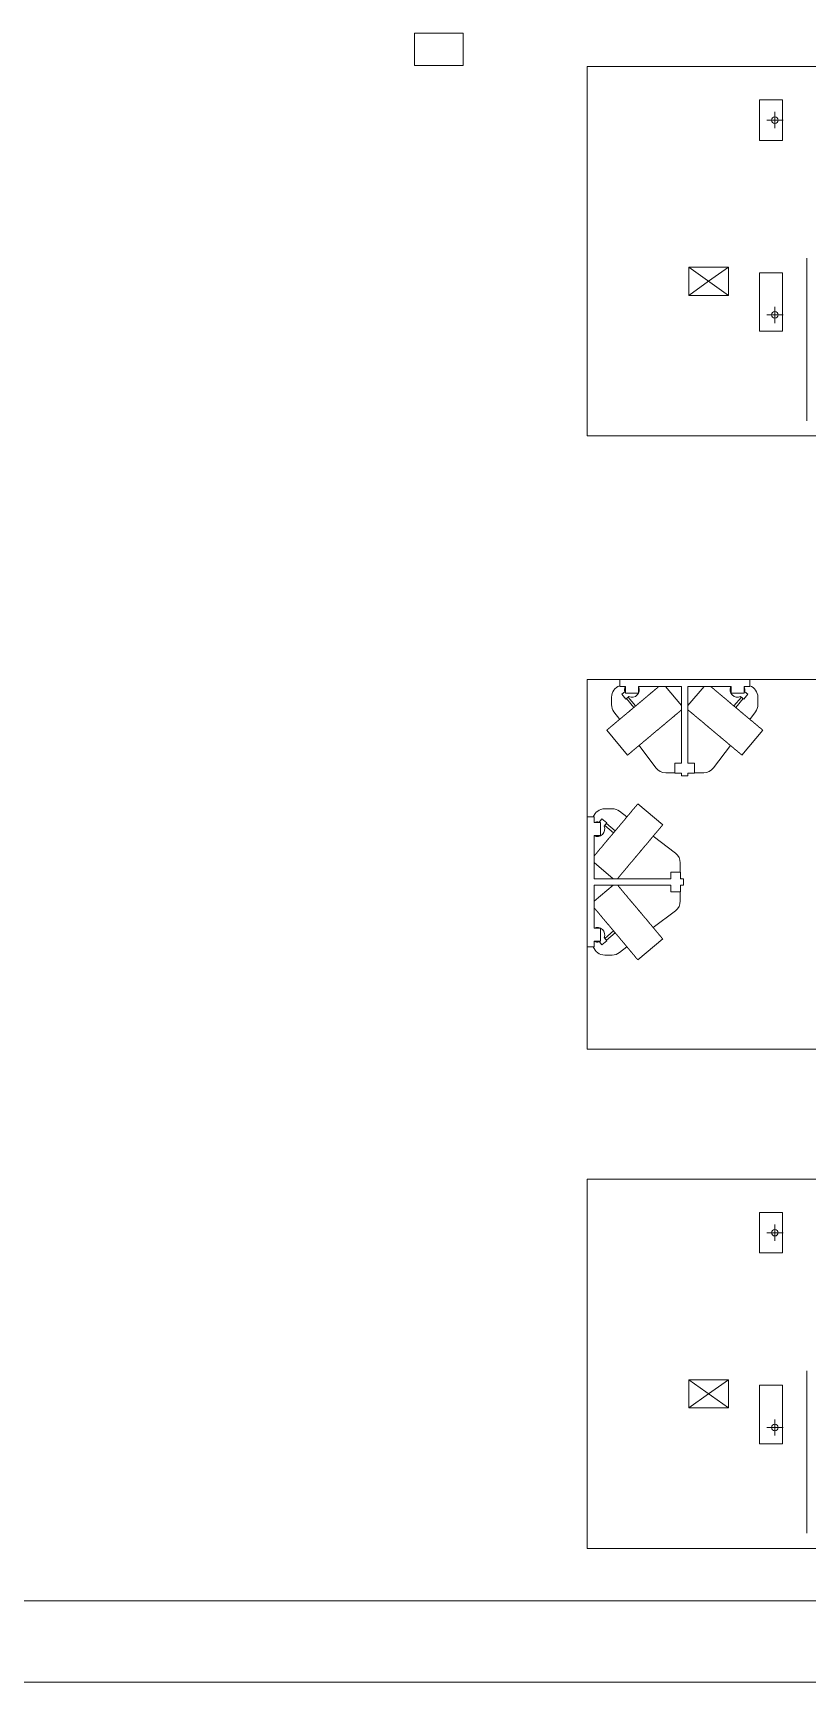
# Model space of a CAD drawing. Header units: millimetres. Extents: x 3056 to 110866, y 16649 to 58349.
# Drawn here: x 99409 to 104170, y 27499 to 37649 of the extents above; entities that cross this region are included whole.
import ezdxf

# ---------------------------------------------------------------- set-up
doc = ezdxf.new("R2010")
doc.units = ezdxf.units.MM
doc.layers.add('1', color=7, linetype='Continuous', true_color=0xffffff)

msp = doc.modelspace()

# ---------------------------------------------------------------- linework, layer by layer
at = {"layer": '1', "color": 9, "linetype": 'Continuous', "lineweight": 13}
for p, q in [((101756, 37649), (101756, 37449)), ((102056, 37649), (101756, 37649)), ((102056, 37449), (102056, 37649)), ((101756, 37449), (102056, 37449))]:
    msp.add_line(p, q, dxfattribs=at)
at = {"layer": '1', "color": 80, "linetype": 'Continuous', "lineweight": 13}
for p, q in [((102818, 35169), (102818, 37443)), ((102818, 37443), (108445, 37443)), ((102818, 37443), (108445, 37443)), ((102818, 35169), (102818, 37443)), ((104019, 37238), (103879, 37238)), ((103879, 37238), (103879, 36988)), ((103973, 37063), (103973, 37163)), ((104019, 36988), (104019, 37238)), ((104023, 37113), (103923, 37113)), ((103879, 36988), (104019, 36988)), ((103443, 36208), (103687, 36034)), ((103443, 36208), (103687, 36208)), ((103443, 36034), (103443, 36208)), ((103687, 36208), (103565, 36121)), ((103687, 36208), (103687, 36034)), ((103879, 36174), (103879, 35814)), ((104019, 36174), (103879, 36174)), ((104019, 35814), (104019, 36174)), ((103443, 36034), (103565, 36121)), ((103687, 36034), (103443, 36034)), ((103973, 35864), (103973, 35964)), ((104023, 35914), (103923, 35914)), ((103879, 35814), (104019, 35814)), ((108445, 35169), (102818, 35169)), ((108445, 35169), (102818, 35169)), ((102818, 31395), (102818, 33669)), ((102818, 31395), (102818, 33669)), ((102818, 33669), (108445, 33669)), ((102818, 33669), (108445, 33669)), ((103018, 33669), (103018, 33626)), ((103018, 33626), (103053, 33626)), ((103053, 33626), (103053, 33586)), ((103133, 33626), (103398, 33626)), ((103133, 33626), (103133, 33586)), ((103398, 33509), (103300, 33626)), ((103398, 33626), (103398, 33154)), ((103438, 33626), (103438, 33154)), ((103537, 33626), (103438, 33509)), ((103438, 33626), (103703, 33626)), ((103703, 33626), (103703, 33586)), ((103783, 33626), (103783, 33586)), ((103783, 33626), (103818, 33626)), ((103818, 33669), (103818, 33626)), ((102968, 33515), (102968, 33561)), ((103050, 33595), (103031, 33579)), ((103056, 33549), (103031, 33579)), ((103133, 33586), (103053, 33586)), ((103075, 33565), (103056, 33549)), ((103060, 33552), (103105, 33498)), ((103116, 33507), (103070, 33561)), ((103783, 33586), (103703, 33586)), ((103767, 33561), (103721, 33507)), ((103732, 33498), (103777, 33552)), ((103762, 33565), (103781, 33549)), ((103781, 33549), (103806, 33579)), ((103787, 33595), (103806, 33579)), ((103868, 33561), (103868, 33515)), ((102983, 33470), (103018, 33424)), ((103819, 33424), (103853, 33470)), ((102938, 33358), (103067, 33204)), ((103770, 33204), (103899, 33358)), ((103138, 33264), (103241, 33126)), ((103595, 33126), (103699, 33264)), ((103358, 33096), (103301, 33096)), ((103358, 33154), (103358, 33094)), ((103398, 33154), (103358, 33154)), ((103398, 33094), (103358, 33094)), ((103398, 33094), (103398, 33076)), ((103438, 33154), (103478, 33154)), ((103438, 33094), (103478, 33094)), ((103438, 33094), (103438, 33076)), ((103439, 33092), (103438, 33092)), ((103439, 33092), (103439, 33094)), ((103478, 33154), (103478, 33094)), ((103535, 33096), (103478, 33096)), ((103438, 33076), (103398, 33076)), ((103283, 32776), (103130, 32905)), ((102818, 32824), (102861, 32824)), ((102861, 32789), (102861, 32824)), ((102861, 32789), (102901, 32789)), ((102893, 32793), (102908, 32812)), ((102901, 32789), (102901, 32709)), ((102938, 32787), (102908, 32812)), ((102923, 32768), (102938, 32787)), ((102926, 32874), (102972, 32874)), ((103063, 32825), (103017, 32859)), ((102861, 32709), (102901, 32709)), ((102861, 32444), (102861, 32709)), ((102927, 32772), (102981, 32727)), ((102990, 32738), (102936, 32783)), ((103361, 32601), (103224, 32705)), ((102861, 32543), (102979, 32444)), ((103333, 32484), (103393, 32484)), ((103333, 32444), (103333, 32484)), ((103391, 32541), (103391, 32484)), ((103393, 32444), (103393, 32484)), ((102861, 32444), (103333, 32444)), ((102861, 32139), (102861, 32404)), ((102979, 32404), (102861, 32306)), ((102861, 32404), (103333, 32404)), ((103333, 32404), (103333, 32364)), ((103396, 32445), (103393, 32445)), ((103393, 32444), (103411, 32444)), ((103393, 32404), (103411, 32404)), ((103393, 32404), (103393, 32364)), ((103396, 32445), (103396, 32444)), ((103411, 32444), (103411, 32404)), ((103333, 32364), (103393, 32364)), ((103391, 32364), (103391, 32307)), ((103224, 32144), (103361, 32247)), ((102861, 32139), (102901, 32139)), ((102901, 32139), (102901, 32059)), ((102923, 32081), (102938, 32062)), ((102981, 32122), (102927, 32076)), ((102936, 32065), (102990, 32111)), ((102818, 32024), (102861, 32024)), ((102861, 32059), (102901, 32059)), ((102861, 32024), (102861, 32059)), ((102893, 32055), (102908, 32037)), ((102938, 32062), (102908, 32037)), ((102972, 31974), (102926, 31974)), ((103017, 31989), (103063, 32024)), ((103130, 31944), (103283, 32073)), ((108445, 31395), (102818, 31395)), ((108445, 31395), (102818, 31395)), ((102818, 28321), (102818, 30595)), ((102818, 28321), (102818, 30595)), ((102818, 30595), (108445, 30595)), ((102818, 30595), (108445, 30595)), ((104019, 30390), (103879, 30390)), ((103879, 30390), (103879, 30140)), ((104019, 30140), (104019, 30390)), ((104023, 30265), (103923, 30265)), ((103973, 30215), (103973, 30315)), ((103879, 30140), (104019, 30140)), ((103443, 29360), (103687, 29186)), ((103443, 29360), (103687, 29360)), ((103443, 29186), (103443, 29360)), ((103687, 29360), (103565, 29273)), ((103687, 29360), (103687, 29186)), ((103443, 29186), (103565, 29273)), ((103879, 29326), (103879, 28966)), ((104019, 29326), (103879, 29326)), ((104019, 28966), (104019, 29326)), ((103687, 29186), (103443, 29186)), ((104023, 29066), (103923, 29066)), ((103973, 29016), (103973, 29116)), ((103879, 28966), (104019, 28966)), ((108445, 28321), (102818, 28321)), ((108445, 28321), (102818, 28321))]:
    msp.add_line(p, q, dxfattribs=at)
at = {"layer": '1', "color": 143, "linetype": 'Continuous', "lineweight": 13}
for p, q in [((110866, 27999), (91386, 27999)), ((3056, 27499), (110866, 27499))]:
    msp.add_line(p, q, dxfattribs=at)
at = {"layer": '1', "color": 80, "linetype": 'Continuous', "lineweight": 13}
for centre in [(103973, 37113), (103973, 35914), (103973, 30265), (103973, 29066)]:
    msp.add_circle(centre, 20, dxfattribs=at)
for centre, radius, start, end in [((103043, 33561), 75, 109.4723, 180), ((103093, 33606), 45.2, 153.7683, 194.2622), ((103093, 33606), 45.2, 245.7378, 26.2321), ((103743, 33606), 45.2, 153.7679, 294.2622), ((103743, 33606), 45.2, 345.7378, 26.2317), ((103793, 33561), 75, 0, 70.5277), ((103043, 33515), 75, 180, 216.8699), ((103793, 33515), 75, 323.1301, 0), ((103301, 33171), 75, 216.8699, 270), ((103535, 33171), 75, 270, 323.1301), ((102926, 32799), 75, 90, 160.5277), ((102881, 32749), 45.2, 75.7378, 116.2317), ((102972, 32799), 75, 53.1301, 90), ((102881, 32749), 45.2, 243.7679, 24.2622), ((103316, 32541), 75, 0, 53.1301), ((103316, 32307), 75, 306.8699, 360), ((102881, 32099), 45.2, 335.7378, 116.2321), ((102926, 32049), 75, 199.4723, 270), ((102881, 32099), 45.2, 243.7683, 284.2622), ((102972, 32049), 75, 270, 306.8699)]:
    msp.add_arc(centre, radius, start, end, dxfattribs=at)
for points, knots in [([(104170, 36263), (104170, 36263), (104170, 36262), (104170, 36262), (104170, 36261), (104170, 36260), (104170, 36259), (104170, 36258), (104170, 36257), (104170, 36255), (104170, 36253), (104170, 36251), (104170, 36249), (104170, 36246), (104170, 36244), (104170, 36241), (104170, 36238), (104170, 36235), (104170, 36231), (104170, 36227), (104170, 36224), (104170, 36220), (104170, 36215), (104170, 36211), (104170, 36206), (104170, 36201), (104170, 36196), (104170, 36191), (104170, 36186), (104170, 36180), (104170, 36175), (104170, 36169), (104170, 36163), (104170, 36157), (104170, 36150), (104170, 36144), (104170, 36137), (104170, 36130), (104170, 36123), (104170, 36116), (104170, 36109), (104170, 36101), (104170, 36094), (104170, 36086), (104170, 36078), (104170, 36070), (104170, 36062), (104170, 36054), (104170, 36046), (104170, 36037), (104170, 36029), (104170, 36020), (104170, 36011), (104170, 36002), (104170, 35993), (104170, 35984), (104170, 35975), (104170, 35966), (104170, 35956), (104170, 35947), (104170, 35937), (104170, 35933), (104170, 35923), (104170, 35913), (104170, 35904), (104170, 35899), (104170, 35889), (104170, 35879), (104170, 35869), (104170, 35859), (104170, 35849), (104170, 35844), (104170, 35834), (104170, 35824), (104170, 35814), (104170, 35803), (104170, 35793), (104170, 35783), (104170, 35773), (104170, 35763)], [0, 0, 0.000212, 0.000836, 0.001873, 0.003328, 0.005202, 0.007482, 0.008832, 0.011737, 0.015049, 0.018775, 0.022908, 0.027448, 0.03239, 0.037735, 0.043481, 0.04963, 0.056171, 0.063103, 0.070427, 0.078136, 0.086227, 0.094705, 0.103552, 0.112776, 0.122369, 0.132328, 0.142647, 0.15332, 0.164348, 0.175725, 0.187446, 0.1995, 0.211894, 0.224609, 0.237653, 0.251009, 0.264678, 0.278658, 0.29293, 0.307503, 0.322362, 0.337501, 0.352916, 0.3686, 0.384549, 0.400752, 0.41721, 0.433905, 0.450838, 0.467999, 0.485377, 0.502977, 0.520778, 0.53878, 0.556973, 0.57535, 0.593908, 0.61263, 0.631516, 0.650555, 0.660112, 0.679368, 0.698752, 0.718267, 0.728083, 0.747768, 0.767559, 0.787445, 0.807421, 0.827476, 0.837525, 0.857686, 0.877906, 0.898178, 0.918493, 0.938839, 0.959212, 0.979601, 1, 1]), ([(104170, 35763), (104170, 35752), (104170, 35742), (104170, 35732), (104170, 35722), (104170, 35712), (104170, 35702), (104170, 35691), (104170, 35681), (104170, 35671), (104170, 35661), (104170, 35651), (104170, 35641), (104170, 35632), (104170, 35622), (104170, 35612), (104170, 35607), (104170, 35598), (104170, 35588), (104170, 35578), (104170, 35569), (104170, 35560), (104170, 35550), (104170, 35541), (104170, 35532), (104170, 35523), (104170, 35514), (104170, 35505), (104170, 35497), (104170, 35488), (104170, 35480), (104170, 35471), (104170, 35467), (104170, 35459), (104170, 35451), (104170, 35443), (104170, 35435), (104170, 35428), (104170, 35420), (104170, 35416), (104170, 35409), (104170, 35402), (104170, 35395), (104170, 35388), (104170, 35381), (104170, 35375), (104170, 35372), (104170, 35365), (104170, 35359), (104170, 35353), (104170, 35348), (104170, 35342), (104170, 35337), (104170, 35331), (104170, 35326), (104170, 35324), (104170, 35319), (104170, 35314), (104170, 35310), (104170, 35306), (104170, 35302), (104170, 35298), (104170, 35294), (104170, 35291), (104170, 35287), (104170, 35284), (104170, 35282), (104170, 35279), (104170, 35276), (104170, 35274), (104170, 35272), (104170, 35270), (104170, 35269), (104170, 35267), (104170, 35266), (104170, 35265), (104170, 35264), (104170, 35263), (104170, 35263), (104170, 35263), (104170, 35263)], [0, 0, 0.020399, 0.040788, 0.061161, 0.081508, 0.101822, 0.122095, 0.142314, 0.162476, 0.182568, 0.202587, 0.22252, 0.242364, 0.262102, 0.281734, 0.301245, 0.310939, 0.330264, 0.349446, 0.368486, 0.387372, 0.406094, 0.424652, 0.44303, 0.461223, 0.479225, 0.497026, 0.514621, 0.532004, 0.549165, 0.566098, 0.582794, 0.59108, 0.60741, 0.623492, 0.639309, 0.654861, 0.670143, 0.68514, 0.692501, 0.707069, 0.721346, 0.735321, 0.748995, 0.762351, 0.775395, 0.781835, 0.794387, 0.80661, 0.818501, 0.830052, 0.841255, 0.852108, 0.862607, 0.872746, 0.877635, 0.887229, 0.896452, 0.9053, 0.913777, 0.921868, 0.929578, 0.936902, 0.943834, 0.950375, 0.956524, 0.96227, 0.967615, 0.972557, 0.977098, 0.98123, 0.984956, 0.988268, 0.991173, 0.993661, 0.99574, 0.997402, 0.998651, 0.999481, 0.999899, 1, 1]), ([(103258, 33626), (103256, 33624), (103254, 33623), (103253, 33622), (103251, 33620), (103250, 33619), (103248, 33618), (103247, 33616), (103245, 33615), (103243, 33614), (103240, 33611), (103238, 33609), (103236, 33608), (103233, 33605), (103229, 33602), (103227, 33600), (103225, 33598), (103223, 33597), (103221, 33595), (103219, 33593), (103215, 33590), (103213, 33588), (103211, 33587), (103207, 33583), (103204, 33581), (103200, 33577), (103198, 33576), (103196, 33574), (103191, 33570), (103189, 33568), (103186, 33566), (103182, 33562), (103179, 33560), (103177, 33558), (103174, 33556), (103172, 33554), (103170, 33552), (103167, 33550), (103162, 33546), (103157, 33541), (103152, 33537), (103147, 33533), (103145, 33531), (103139, 33526), (103137, 33524), (103132, 33520), (103129, 33518), (103126, 33516), (103124, 33513), (103121, 33511), (103119, 33509), (103116, 33507), (103113, 33505), (103108, 33500), (103106, 33498), (103103, 33496), (103100, 33494), (103098, 33492), (103095, 33489), (103090, 33485), (103085, 33481), (103082, 33479), (103080, 33476), (103075, 33472), (103070, 33468), (103067, 33466), (103065, 33464), (103062, 33462), (103057, 33457), (103052, 33453), (103050, 33451), (103045, 33447), (103042, 33445), (103040, 33443), (103035, 33439), (103031, 33435), (103028, 33433), (103026, 33431), (103022, 33428), (103017, 33424), (103013, 33420), (103011, 33418), (103009, 33417), (103006, 33415), (103004, 33413), (103002, 33412), (103000, 33410), (102998, 33408), (102994, 33405), (102991, 33402), (102989, 33400), (102985, 33397), (102982, 33394), (102980, 33393), (102978, 33391), (102975, 33389), (102972, 33386), (102970, 33385), (102969, 33383), (102967, 33382), (102965, 33380), (102963, 33379), (102962, 33377), (102960, 33376), (102959, 33375), (102957, 33373), (102956, 33372), (102955, 33371), (102953, 33370), (102952, 33370), (102951, 33369), (102949, 33367), (102949, 33366), (102948, 33366), (102946, 33364), (102945, 33364), (102945, 33363), (102944, 33362), (102943, 33362), (102943, 33361), (102942, 33361), (102941, 33360), (102940, 33359), (102940, 33359), (102939, 33359), (102939, 33359), (102939, 33358), (102939, 33358), (102939, 33358), (102938, 33358), (102938, 33358), (102938, 33358), (102938, 33358)], [0, 0, 0.008593, 0.013095, 0.017594, 0.022313, 0.027014, 0.031931, 0.036829, 0.041921, 0.047017, 0.057596, 0.063079, 0.068558, 0.079865, 0.091513, 0.097503, 0.103508, 0.109664, 0.115836, 0.122154, 0.134944, 0.141401, 0.148036, 0.1614, 0.168169, 0.181937, 0.188967, 0.195982, 0.210264, 0.217532, 0.224776, 0.239517, 0.246986, 0.254436, 0.262004, 0.269569, 0.277212, 0.284852, 0.300321, 0.315924, 0.331662, 0.347527, 0.355499, 0.371522, 0.379533, 0.395667, 0.403761, 0.41186, 0.419966, 0.428092, 0.436227, 0.444357, 0.452495, 0.468763, 0.476921, 0.485055, 0.493185, 0.501291, 0.509422, 0.525618, 0.541752, 0.549783, 0.557795, 0.573786, 0.589659, 0.597528, 0.605401, 0.613226, 0.62877, 0.644172, 0.651816, 0.666961, 0.674434, 0.681927, 0.696676, 0.711219, 0.718364, 0.725513, 0.73959, 0.753405, 0.766959, 0.773578, 0.780221, 0.786705, 0.793205, 0.799531, 0.805873, 0.812057, 0.824254, 0.836119, 0.841951, 0.853313, 0.864295, 0.869613, 0.87491, 0.885157, 0.895008, 0.89974, 0.904487, 0.908998, 0.917852, 0.922176, 0.926282, 0.930385, 0.934282, 0.941854, 0.945549, 0.948995, 0.952457, 0.955678, 0.958914, 0.964927, 0.967705, 0.970478, 0.975565, 0.977861, 0.980171, 0.982248, 0.984305, 0.986149, 0.987973, 0.991146, 0.993852, 0.994948, 0.996063, 0.996926, 0.997784, 0.998386, 0.999011, 0.999375, 0.999743, 0.999869, 1, 1]), ([(103899, 33358), (103899, 33358), (103899, 33358), (103899, 33358), (103898, 33358), (103898, 33358), (103898, 33358), (103898, 33359), (103897, 33359), (103897, 33359), (103896, 33360), (103895, 33361), (103894, 33361), (103894, 33362), (103893, 33362), (103892, 33363), (103892, 33364), (103890, 33365), (103889, 33366), (103888, 33366), (103888, 33367), (103886, 33369), (103885, 33370), (103884, 33370), (103882, 33371), (103881, 33372), (103880, 33373), (103878, 33375), (103876, 33376), (103875, 33377), (103874, 33379), (103872, 33380), (103870, 33382), (103867, 33385), (103865, 33386), (103862, 33389), (103859, 33391), (103857, 33393), (103855, 33394), (103854, 33396), (103852, 33397), (103850, 33399), (103848, 33400), (103844, 33403), (103842, 33405), (103841, 33407), (103839, 33408), (103837, 33410), (103835, 33412), (103830, 33415), (103828, 33417), (103826, 33418), (103824, 33420), (103822, 33422), (103820, 33424), (103815, 33428), (103811, 33431), (103809, 33433), (103806, 33435), (103804, 33437), (103802, 33439), (103799, 33441), (103797, 33443), (103792, 33447), (103787, 33451), (103785, 33453), (103782, 33455), (103780, 33457), (103777, 33459), (103775, 33462), (103770, 33466), (103767, 33468), (103762, 33472), (103760, 33474), (103757, 33476), (103752, 33481), (103747, 33485), (103744, 33487), (103742, 33489), (103739, 33492), (103736, 33494), (103734, 33496), (103731, 33498), (103729, 33500), (103723, 33505), (103721, 33507), (103718, 33509), (103716, 33511), (103713, 33513), (103710, 33516), (103708, 33518), (103705, 33520), (103700, 33524), (103698, 33526), (103695, 33529), (103692, 33531), (103690, 33533), (103685, 33537), (103680, 33541), (103675, 33546), (103670, 33550), (103667, 33552), (103665, 33554), (103662, 33556), (103660, 33558), (103655, 33562), (103653, 33564), (103651, 33566), (103648, 33568), (103646, 33570), (103641, 33574), (103639, 33576), (103637, 33577), (103635, 33579), (103632, 33581), (103630, 33583), (103628, 33585), (103624, 33588), (103622, 33590), (103620, 33592), (103618, 33593), (103614, 33597), (103612, 33598), (103610, 33600), (103606, 33603), (103604, 33605), (103601, 33608), (103599, 33609), (103597, 33611), (103594, 33614), (103592, 33615), (103590, 33616), (103589, 33618), (103586, 33620), (103584, 33622), (103583, 33623), (103581, 33624), (103579, 33626)], [0, 0, 0.000112, 0.000239, 0.000607, 0.000971, 0.001596, 0.002217, 0.003075, 0.003938, 0.00613, 0.008836, 0.012009, 0.013852, 0.015676, 0.017753, 0.019811, 0.022121, 0.02698, 0.029504, 0.032277, 0.035055, 0.041068, 0.044305, 0.047545, 0.050987, 0.054453, 0.058128, 0.065701, 0.069598, 0.0737, 0.077807, 0.082131, 0.090986, 0.100243, 0.104975, 0.114827, 0.125073, 0.130371, 0.135688, 0.14118, 0.146691, 0.152353, 0.158034, 0.169737, 0.17575, 0.181768, 0.187928, 0.194112, 0.200454, 0.21328, 0.219765, 0.226407, 0.233046, 0.239804, 0.246581, 0.260397, 0.274473, 0.281622, 0.288787, 0.296039, 0.303311, 0.310705, 0.31808, 0.333027, 0.348172, 0.355835, 0.363483, 0.371218, 0.378956, 0.386782, 0.402461, 0.41035, 0.426223, 0.434199, 0.442195, 0.458257, 0.474391, 0.48249, 0.490569, 0.498699, 0.506825, 0.514956, 0.52309, 0.531228, 0.547497, 0.555654, 0.563765, 0.5719, 0.580026, 0.588132, 0.596231, 0.604326, 0.62046, 0.628491, 0.636518, 0.644494, 0.652467, 0.668331, 0.68407, 0.699674, 0.715143, 0.722783, 0.730426, 0.737991, 0.745559, 0.760498, 0.767849, 0.77522, 0.782484, 0.789732, 0.804014, 0.811029, 0.818059, 0.824943, 0.831847, 0.838597, 0.845366, 0.858596, 0.865073, 0.87153, 0.877863, 0.890334, 0.89649, 0.902496, 0.91431, 0.920153, 0.93146, 0.93692, 0.942403, 0.952983, 0.958079, 0.96317, 0.968088, 0.977686, 0.982406, 0.986904, 0.991407, 1, 1]), ([(103398, 33483), (103397, 33482), (103396, 33481), (103394, 33479), (103393, 33478), (103392, 33477), (103391, 33476), (103388, 33474), (103387, 33473), (103384, 33471), (103383, 33469), (103381, 33468), (103380, 33467), (103378, 33466), (103377, 33464), (103375, 33463), (103373, 33462), (103372, 33460), (103370, 33459), (103368, 33457), (103365, 33455), (103363, 33453), (103361, 33452), (103359, 33450), (103357, 33448), (103356, 33447), (103354, 33445), (103352, 33443), (103350, 33442), (103346, 33438), (103344, 33437), (103341, 33435), (103337, 33431), (103335, 33430), (103333, 33428), (103331, 33426), (103328, 33424), (103326, 33422), (103322, 33418), (103319, 33416), (103317, 33415), (103315, 33413), (103312, 33411), (103310, 33409), (103308, 33407), (103303, 33403), (103300, 33401), (103298, 33398), (103296, 33396), (103293, 33394), (103291, 33392), (103286, 33388), (103281, 33384), (103278, 33382), (103275, 33380), (103273, 33377), (103270, 33375), (103268, 33373), (103265, 33371), (103263, 33369), (103260, 33367), (103257, 33364), (103255, 33362), (103252, 33360), (103250, 33358), (103244, 33354), (103239, 33349), (103234, 33345), (103231, 33343), (103226, 33338), (103224, 33336), (103221, 33334), (103218, 33332), (103216, 33330), (103211, 33325), (103208, 33323), (103206, 33321), (103203, 33319), (103198, 33315), (103195, 33312), (103190, 33308), (103188, 33306), (103183, 33302), (103181, 33300), (103176, 33296), (103171, 33292), (103168, 33290), (103164, 33286), (103161, 33284), (103159, 33282), (103155, 33278), (103152, 33276), (103150, 33274), (103148, 33272), (103146, 33271), (103141, 33267), (103139, 33265), (103137, 33263), (103133, 33260), (103131, 33258), (103129, 33257), (103127, 33255), (103125, 33253), (103123, 33252), (103119, 33248), (103117, 33247), (103115, 33245), (103114, 33244), (103112, 33242), (103110, 33241), (103108, 33239), (103107, 33238), (103105, 33237), (103102, 33234), (103100, 33233), (103099, 33231), (103097, 33230), (103094, 33228), (103093, 33227), (103092, 33225), (103089, 33223), (103087, 33221), (103084, 33219), (103083, 33218), (103082, 33217), (103081, 33216), (103080, 33215), (103079, 33215), (103078, 33214), (103077, 33213), (103076, 33212), (103075, 33212), (103075, 33211), (103073, 33210), (103072, 33209), (103072, 33209), (103071, 33208), (103070, 33207), (103069, 33206), (103069, 33206), (103068, 33206), (103068, 33206), (103067, 33205), (103067, 33205), (103067, 33205), (103067, 33205), (103067, 33205), (103067, 33205), (103067, 33204)], [0, 0, 0.003119, 0.006216, 0.012852, 0.016391, 0.019912, 0.023669, 0.031358, 0.03531, 0.043611, 0.047975, 0.05232, 0.056879, 0.061415, 0.066164, 0.070891, 0.075832, 0.08075, 0.085855, 0.090963, 0.101547, 0.107007, 0.112463, 0.118084, 0.123723, 0.129508, 0.135307, 0.141248, 0.147205, 0.1594, 0.16565, 0.171904, 0.184672, 0.191205, 0.197719, 0.204381, 0.211025, 0.217813, 0.231475, 0.238367, 0.245377, 0.252372, 0.259485, 0.266594, 0.273784, 0.288296, 0.295597, 0.302973, 0.310346, 0.317811, 0.325271, 0.34033, 0.355519, 0.363155, 0.370807, 0.3785, 0.386213, 0.393945, 0.401692, 0.409477, 0.417258, 0.425051, 0.432867, 0.440705, 0.448529, 0.464221, 0.479921, 0.495622, 0.503468, 0.519138, 0.52698, 0.534777, 0.542589, 0.550374, 0.565906, 0.573638, 0.58135, 0.589044, 0.604355, 0.611953, 0.627077, 0.63461, 0.649539, 0.656934, 0.671615, 0.686128, 0.69334, 0.707567, 0.714566, 0.721579, 0.735371, 0.742159, 0.748951, 0.755595, 0.762262, 0.775335, 0.781723, 0.788129, 0.800638, 0.806739, 0.81286, 0.818805, 0.824765, 0.830572, 0.842019, 0.847643, 0.853122, 0.858586, 0.863882, 0.869181, 0.874309, 0.879421, 0.884362, 0.89406, 0.89881, 0.903354, 0.907916, 0.916652, 0.920825, 0.924979, 0.932898, 0.94042, 0.947507, 0.950851, 0.954173, 0.957296, 0.960401, 0.963302, 0.9662, 0.96888, 0.971557, 0.973993, 0.976448, 0.980908, 0.982893, 0.984894, 0.988414, 0.991477, 0.992782, 0.994084, 0.995146, 0.996222, 0.997879, 0.99846, 0.999063, 0.999414, 0.99977, 0.999892, 1, 1]), ([(103770, 33204), (103770, 33205), (103770, 33205), (103770, 33205), (103770, 33205), (103770, 33205), (103769, 33205), (103769, 33206), (103769, 33206), (103768, 33206), (103768, 33206), (103767, 33207), (103766, 33208), (103766, 33208), (103765, 33209), (103765, 33209), (103764, 33210), (103763, 33210), (103762, 33211), (103761, 33212), (103760, 33213), (103759, 33214), (103758, 33215), (103756, 33216), (103755, 33217), (103754, 33218), (103753, 33219), (103750, 33221), (103748, 33223), (103745, 33225), (103744, 33227), (103743, 33228), (103740, 33230), (103737, 33233), (103735, 33234), (103733, 33235), (103732, 33237), (103728, 33239), (103725, 33242), (103723, 33244), (103721, 33245), (103720, 33247), (103718, 33248), (103716, 33250), (103714, 33252), (103712, 33253), (103710, 33255), (103708, 33257), (103706, 33258), (103704, 33260), (103700, 33263), (103698, 33265), (103696, 33267), (103693, 33269), (103689, 33272), (103687, 33274), (103685, 33276), (103682, 33278), (103678, 33282), (103676, 33284), (103673, 33286), (103668, 33290), (103666, 33292), (103664, 33294), (103661, 33296), (103659, 33298), (103656, 33300), (103654, 33302), (103649, 33306), (103646, 33308), (103641, 33312), (103639, 33315), (103634, 33319), (103631, 33321), (103629, 33323), (103626, 33325), (103624, 33327), (103621, 33330), (103618, 33332), (103616, 33334), (103613, 33336), (103611, 33338), (103608, 33340), (103605, 33343), (103603, 33345), (103600, 33347), (103595, 33351), (103592, 33354), (103590, 33356), (103587, 33358), (103585, 33360), (103582, 33362), (103579, 33364), (103577, 33367), (103574, 33369), (103572, 33371), (103569, 33373), (103567, 33375), (103564, 33377), (103561, 33380), (103559, 33382), (103556, 33384), (103551, 33388), (103546, 33392), (103544, 33394), (103541, 33396), (103539, 33398), (103537, 33401), (103534, 33403), (103532, 33405), (103527, 33409), (103525, 33411), (103520, 33415), (103515, 33418), (103513, 33420), (103511, 33422), (103506, 33426), (103504, 33428), (103502, 33430), (103500, 33431), (103495, 33435), (103493, 33437), (103491, 33438), (103487, 33442), (103485, 33443), (103483, 33445), (103481, 33447), (103480, 33448), (103478, 33450), (103476, 33452), (103474, 33453), (103472, 33455), (103469, 33457), (103467, 33459), (103465, 33460), (103464, 33462), (103462, 33463), (103460, 33464), (103459, 33466), (103457, 33467), (103456, 33468), (103454, 33469), (103452, 33472), (103450, 33473), (103449, 33474), (103446, 33476), (103445, 33477), (103444, 33478), (103443, 33479), (103441, 33481), (103440, 33482), (103438, 33483)], [0, 0, 0.000126, 0.00023, 0.000585, 0.000955, 0.00154, 0.002139, 0.003796, 0.004854, 0.005916, 0.007217, 0.008523, 0.011585, 0.013346, 0.015125, 0.017106, 0.019111, 0.021322, 0.023552, 0.028462, 0.031119, 0.0338, 0.036697, 0.042722, 0.045827, 0.049167, 0.052493, 0.05958, 0.067101, 0.07502, 0.079193, 0.083348, 0.092083, 0.101209, 0.105958, 0.110712, 0.115638, 0.12571, 0.136118, 0.141414, 0.146897, 0.152357, 0.158, 0.163624, 0.169428, 0.175235, 0.181195, 0.187159, 0.193261, 0.199381, 0.211889, 0.218277, 0.224684, 0.231202, 0.244405, 0.251067, 0.257841, 0.264629, 0.27842, 0.285434, 0.292452, 0.306678, 0.313891, 0.321099, 0.328385, 0.335693, 0.343084, 0.350461, 0.36539, 0.372923, 0.388047, 0.395645, 0.410956, 0.418649, 0.426362, 0.434113, 0.441845, 0.449626, 0.457411, 0.465223, 0.473039, 0.480862, 0.488701, 0.496532, 0.504378, 0.512228, 0.527929, 0.535797, 0.543625, 0.551471, 0.559313, 0.567133, 0.574949, 0.582742, 0.590523, 0.598308, 0.606055, 0.613787, 0.6215, 0.629193, 0.636845, 0.6445, 0.659689, 0.674747, 0.682189, 0.689654, 0.697026, 0.704422, 0.711703, 0.719007, 0.733425, 0.740515, 0.754642, 0.768525, 0.775421, 0.782205, 0.795619, 0.802281, 0.808795, 0.815328, 0.828096, 0.83435, 0.8406, 0.852795, 0.858751, 0.864693, 0.870492, 0.876277, 0.881916, 0.887537, 0.892993, 0.898453, 0.909036, 0.914145, 0.91925, 0.924187, 0.929108, 0.933854, 0.938585, 0.94314, 0.94768, 0.952044, 0.96054, 0.964709, 0.968642, 0.976331, 0.980088, 0.983628, 0.987148, 0.993784, 0.9969, 1, 1]), ([(103130, 32905), (103130, 32904), (103130, 32904), (103130, 32904), (103130, 32904), (103129, 32904), (103129, 32903), (103129, 32903), (103128, 32903), (103128, 32902), (103127, 32901), (103127, 32901), (103126, 32900), (103126, 32900), (103125, 32899), (103125, 32898), (103124, 32897), (103124, 32897), (103123, 32896), (103122, 32895), (103121, 32894), (103121, 32893), (103120, 32892), (103118, 32890), (103117, 32889), (103115, 32887), (103113, 32885), (103112, 32884), (103111, 32882), (103110, 32881), (103109, 32880), (103108, 32878), (103107, 32877), (103104, 32874), (103102, 32871), (103099, 32868), (103096, 32865), (103094, 32861), (103092, 32859), (103091, 32858), (103088, 32854), (103086, 32852), (103084, 32850), (103083, 32848), (103081, 32846), (103078, 32842), (103076, 32840), (103075, 32838), (103071, 32834), (103067, 32830), (103064, 32826), (103062, 32823), (103060, 32821), (103058, 32819), (103056, 32817), (103054, 32814), (103053, 32812), (103051, 32810), (103049, 32807), (103047, 32805), (103045, 32803), (103043, 32800), (103041, 32798), (103039, 32796), (103037, 32793), (103032, 32788), (103030, 32786), (103026, 32781), (103024, 32778), (103020, 32773), (103016, 32768), (103011, 32763), (103009, 32760), (103007, 32758), (103003, 32753), (103000, 32750), (102996, 32745), (102994, 32742), (102992, 32740), (102990, 32737), (102987, 32735), (102985, 32732), (102983, 32729), (102981, 32727), (102979, 32724), (102976, 32721), (102972, 32716), (102970, 32714), (102968, 32711), (102966, 32709), (102963, 32706), (102959, 32701), (102957, 32698), (102955, 32696), (102951, 32691), (102946, 32686), (102942, 32681), (102938, 32676), (102936, 32673), (102932, 32668), (102930, 32666), (102928, 32664), (102926, 32661), (102922, 32656), (102920, 32654), (102918, 32652), (102916, 32649), (102912, 32645), (102910, 32643), (102909, 32640), (102907, 32638), (102905, 32636), (102903, 32634), (102899, 32630), (102898, 32628), (102894, 32624), (102893, 32622), (102889, 32618), (102888, 32616), (102886, 32614), (102883, 32610), (102881, 32608), (102880, 32606), (102878, 32605), (102877, 32603), (102876, 32601), (102873, 32598), (102871, 32596), (102870, 32595), (102869, 32593), (102867, 32592), (102866, 32590), (102864, 32587), (102861, 32584)], [0, 0, 0.000243, 0.000603, 0.000984, 0.001588, 0.002212, 0.003937, 0.005043, 0.006144, 0.008832, 0.010419, 0.012018, 0.013839, 0.015681, 0.01774, 0.01982, 0.022117, 0.024431, 0.026967, 0.029514, 0.032283, 0.035064, 0.038067, 0.044301, 0.047532, 0.054452, 0.061797, 0.065693, 0.069594, 0.073714, 0.077817, 0.082145, 0.086456, 0.095511, 0.104972, 0.114823, 0.12507, 0.135698, 0.141186, 0.146686, 0.158034, 0.163877, 0.169732, 0.175737, 0.181759, 0.194126, 0.200463, 0.206788, 0.219775, 0.233029, 0.246583, 0.253499, 0.260402, 0.267444, 0.274469, 0.281632, 0.288779, 0.296054, 0.303318, 0.310688, 0.31808, 0.325546, 0.333024, 0.340593, 0.348177, 0.363486, 0.371233, 0.38677, 0.394593, 0.41035, 0.426211, 0.442191, 0.450227, 0.458246, 0.474388, 0.482495, 0.498702, 0.506818, 0.514961, 0.523087, 0.531234, 0.539365, 0.547512, 0.555639, 0.563781, 0.571907, 0.58814, 0.596242, 0.604332, 0.612399, 0.620454, 0.636515, 0.644488, 0.652478, 0.668325, 0.684077, 0.699681, 0.715132, 0.722798, 0.738006, 0.745554, 0.753026, 0.760483, 0.775219, 0.782473, 0.789739, 0.796881, 0.811033, 0.818065, 0.824943, 0.831837, 0.838604, 0.845351, 0.858591, 0.865075, 0.877852, 0.884184, 0.896495, 0.902502, 0.908498, 0.920155, 0.925801, 0.931462, 0.936936, 0.942398, 0.9477, 0.958078, 0.963187, 0.968082, 0.972998, 0.977695, 0.982408, 0.991407, 1, 1]), ([(103283, 32776), (103283, 32776), (103283, 32776), (103283, 32776), (103283, 32776), (103283, 32775), (103283, 32775), (103282, 32775), (103282, 32774), (103282, 32774), (103281, 32773), (103280, 32773), (103280, 32772), (103279, 32771), (103279, 32770), (103278, 32770), (103277, 32769), (103277, 32768), (103276, 32767), (103275, 32767), (103275, 32766), (103274, 32765), (103273, 32764), (103271, 32762), (103271, 32761), (103270, 32760), (103269, 32759), (103268, 32757), (103267, 32756), (103266, 32755), (103265, 32754), (103262, 32751), (103261, 32750), (103260, 32748), (103258, 32745), (103255, 32742), (103252, 32739), (103251, 32738), (103250, 32736), (103247, 32733), (103244, 32729), (103241, 32725), (103239, 32724), (103238, 32722), (103236, 32720), (103233, 32716), (103231, 32714), (103228, 32710), (103226, 32708), (103224, 32706), (103221, 32701), (103217, 32697), (103213, 32693), (103212, 32690), (103210, 32688), (103208, 32686), (103206, 32684), (103202, 32679), (103200, 32677), (103198, 32674), (103196, 32672), (103194, 32669), (103190, 32665), (103186, 32660), (103184, 32657), (103182, 32655), (103177, 32650), (103173, 32645), (103169, 32640), (103167, 32637), (103165, 32635), (103160, 32629), (103158, 32627), (103156, 32624), (103154, 32622), (103152, 32619), (103147, 32614), (103143, 32609), (103141, 32606), (103139, 32603), (103136, 32601), (103134, 32598), (103132, 32596), (103130, 32593), (103128, 32590), (103125, 32588), (103123, 32585), (103121, 32583), (103119, 32580), (103117, 32578), (103112, 32572), (103110, 32570), (103108, 32567), (103104, 32562), (103102, 32560), (103100, 32557), (103096, 32552), (103093, 32550), (103089, 32545), (103085, 32540), (103083, 32538), (103081, 32535), (103079, 32533), (103077, 32530), (103075, 32528), (103073, 32526), (103071, 32523), (103067, 32519), (103066, 32517), (103064, 32514), (103060, 32510), (103058, 32508), (103056, 32506), (103053, 32501), (103049, 32497), (103048, 32495), (103046, 32493), (103044, 32491), (103043, 32489), (103041, 32487), (103038, 32483), (103036, 32482), (103035, 32480), (103033, 32478), (103030, 32474), (103029, 32473), (103027, 32471), (103026, 32469), (103025, 32468), (103023, 32466), (103022, 32465), (103020, 32462), (103018, 32460), (103017, 32459), (103016, 32457), (103014, 32455), (103013, 32453), (103012, 32452), (103011, 32451), (103009, 32449), (103008, 32447), (103007, 32446), (103006, 32445), (103005, 32444)], [0, 0, 0.000117, 0.000251, 0.000604, 0.000951, 0.001553, 0.002135, 0.0038, 0.004863, 0.00593, 0.008524, 0.010067, 0.013351, 0.015129, 0.017116, 0.019119, 0.021336, 0.023564, 0.026012, 0.02847, 0.031138, 0.03381, 0.036719, 0.042731, 0.045844, 0.049168, 0.052507, 0.056046, 0.05959, 0.06335, 0.067106, 0.075026, 0.079198, 0.083353, 0.092092, 0.101213, 0.110715, 0.11566, 0.120584, 0.130831, 0.14142, 0.152362, 0.157996, 0.163646, 0.169437, 0.181212, 0.187154, 0.199384, 0.205635, 0.211897, 0.224684, 0.237755, 0.251071, 0.257846, 0.264637, 0.27153, 0.278438, 0.292448, 0.299561, 0.306685, 0.313886, 0.321103, 0.335706, 0.350471, 0.357942, 0.365403, 0.380466, 0.395662, 0.41096, 0.418671, 0.426367, 0.441867, 0.449635, 0.457424, 0.465228, 0.473046, 0.488708, 0.504387, 0.51225, 0.520092, 0.52795, 0.535797, 0.543635, 0.551488, 0.559321, 0.567134, 0.574953, 0.582756, 0.59054, 0.598314, 0.613809, 0.621499, 0.62921, 0.644504, 0.652102, 0.659684, 0.674738, 0.68221, 0.697048, 0.711725, 0.71902, 0.72622, 0.733432, 0.740525, 0.747633, 0.75465, 0.76165, 0.775426, 0.782216, 0.788987, 0.802293, 0.808809, 0.81534, 0.828117, 0.8406, 0.84671, 0.852805, 0.858763, 0.864706, 0.870508, 0.881924, 0.887549, 0.893002, 0.898466, 0.90904, 0.914162, 0.919263, 0.924198, 0.929113, 0.933861, 0.93859, 0.947697, 0.952043, 0.956406, 0.960557, 0.968659, 0.97261, 0.976345, 0.980095, 0.987165, 0.990483, 0.993797, 0.996907, 1, 1]), ([(103005, 32404), (103006, 32403), (103007, 32402), (103008, 32401), (103009, 32400), (103011, 32398), (103012, 32396), (103013, 32395), (103015, 32393), (103016, 32391), (103017, 32390), (103018, 32388), (103020, 32387), (103021, 32385), (103022, 32384), (103025, 32381), (103026, 32379), (103027, 32377), (103029, 32376), (103030, 32374), (103032, 32372), (103033, 32371), (103035, 32369), (103036, 32367), (103038, 32365), (103039, 32363), (103041, 32361), (103043, 32359), (103044, 32357), (103048, 32353), (103049, 32351), (103051, 32349), (103053, 32347), (103055, 32345), (103056, 32343), (103058, 32341), (103060, 32339), (103064, 32334), (103066, 32332), (103068, 32330), (103069, 32327), (103071, 32325), (103073, 32323), (103075, 32321), (103079, 32316), (103083, 32311), (103087, 32306), (103091, 32301), (103094, 32299), (103096, 32296), (103100, 32291), (103104, 32286), (103106, 32284), (103108, 32281), (103110, 32279), (103113, 32276), (103117, 32271), (103121, 32266), (103123, 32263), (103126, 32261), (103130, 32255), (103132, 32253), (103134, 32250), (103136, 32248), (103139, 32245)], [0, 0, 0.006482, 0.012921, 0.019852, 0.02676, 0.041476, 0.049293, 0.057078, 0.073536, 0.082177, 0.09086, 0.099909, 0.108989, 0.118477, 0.127933, 0.147694, 0.157976, 0.168217, 0.178877, 0.189505, 0.200553, 0.211569, 0.222952, 0.234303, 0.246065, 0.257784, 0.269838, 0.281926, 0.294296, 0.319438, 0.332124, 0.345169, 0.358171, 0.37147, 0.384811, 0.398383, 0.411988, 0.439706, 0.453842, 0.467955, 0.482335, 0.496683, 0.511298, 0.52588, 0.555493, 0.585537, 0.615935, 0.646679, 0.662242, 0.677771, 0.709137, 0.74078, 0.75674, 0.772667, 0.788728, 0.804746, 0.837021, 0.869459, 0.885711, 0.901987, 0.934607, 0.950932, 0.967299, 0.983633, 1, 1]), ([(102861, 32264), (102864, 32261), (102865, 32260), (102866, 32259), (102869, 32255), (102870, 32254), (102871, 32252), (102874, 32249), (102876, 32247), (102877, 32246), (102880, 32242), (102883, 32239), (102886, 32235), (102888, 32233), (102889, 32231), (102893, 32227), (102894, 32225), (102898, 32221), (102900, 32219), (102901, 32217), (102903, 32215), (102907, 32210), (102910, 32206), (102914, 32201), (102916, 32199), (102920, 32194), (102922, 32192), (102924, 32190), (102926, 32187), (102930, 32183), (102934, 32178), (102936, 32175), (102938, 32173), (102942, 32168), (102944, 32165), (102947, 32163), (102951, 32158), (102953, 32155), (102955, 32153), (102959, 32148), (102961, 32145), (102964, 32142), (102968, 32137), (102970, 32135), (102972, 32132), (102975, 32129), (102977, 32127), (102981, 32122), (102985, 32116)], [0, 0, 0.018636, 0.028429, 0.038176, 0.058628, 0.069253, 0.079913, 0.102069, 0.11353, 0.125036, 0.148783, 0.173345, 0.19863, 0.211665, 0.224664, 0.251445, 0.265136, 0.29293, 0.306961, 0.321348, 0.3357, 0.365063, 0.394963, 0.425482, 0.440964, 0.472253, 0.487988, 0.504001, 0.519978, 0.552397, 0.58521, 0.601837, 0.618419, 0.652004, 0.668937, 0.685895, 0.720049, 0.73728, 0.754466, 0.789115, 0.806543, 0.823996, 0.858997, 0.876569, 0.894106, 0.911745, 0.929349, 0.964659, 1, 1]), ([(103139, 32245), (103141, 32242), (103145, 32237), (103147, 32235), (103152, 32229), (103156, 32224), (103158, 32222), (103160, 32219), (103163, 32216), (103165, 32214), (103167, 32211), (103169, 32209), (103171, 32206), (103173, 32204), (103175, 32201), (103178, 32199), (103182, 32194), (103186, 32189), (103190, 32184), (103194, 32179), (103196, 32177), (103198, 32174), (103200, 32172), (103202, 32169), (103204, 32167), (103206, 32165), (103210, 32160), (103212, 32158), (103215, 32154), (103217, 32151), (103219, 32149), (103221, 32147), (103224, 32143), (103226, 32141), (103230, 32137), (103233, 32133), (103236, 32129), (103238, 32127), (103241, 32123), (103244, 32119), (103247, 32116), (103248, 32114), (103250, 32113), (103251, 32111), (103253, 32109), (103255, 32106), (103258, 32103), (103259, 32102), (103260, 32100), (103261, 32099), (103262, 32097), (103265, 32095), (103266, 32094), (103267, 32092), (103268, 32091), (103269, 32090), (103270, 32089), (103271, 32088), (103271, 32087), (103272, 32086), (103273, 32085), (103274, 32084), (103275, 32082), (103276, 32081), (103277, 32080), (103277, 32080), (103278, 32079), (103279, 32078), (103279, 32078), (103280, 32076), (103281, 32076), (103281, 32075), (103282, 32075), (103282, 32074), (103282, 32074), (103283, 32073), (103283, 32073), (103283, 32073), (103283, 32073), (103283, 32073), (103283, 32073), (103283, 32073)], [0, 0, 0.015122, 0.045298, 0.060372, 0.090502, 0.120526, 0.135507, 0.150458, 0.165363, 0.180248, 0.195078, 0.209878, 0.224585, 0.239331, 0.253923, 0.268536, 0.297516, 0.326204, 0.354599, 0.382694, 0.396542, 0.410421, 0.424101, 0.437751, 0.451253, 0.464725, 0.491236, 0.504304, 0.530147, 0.54295, 0.555489, 0.568058, 0.592647, 0.604698, 0.628447, 0.651673, 0.674254, 0.685419, 0.707097, 0.728145, 0.748504, 0.758329, 0.768185, 0.777692, 0.787159, 0.805437, 0.82298, 0.831354, 0.839759, 0.847747, 0.855775, 0.871, 0.878236, 0.885433, 0.892274, 0.899085, 0.905481, 0.911898, 0.91789, 0.923853, 0.929451, 0.935018, 0.945287, 0.950017, 0.954709, 0.958976, 0.963264, 0.967088, 0.970942, 0.977705, 0.980675, 0.98611, 0.988597, 0.990651, 0.992695, 0.995899, 0.99702, 0.99817, 0.998848, 0.999516, 0.999774, 1, 1]), ([(102985, 32116), (102990, 32111), (102992, 32109), (102994, 32106), (102996, 32103), (102999, 32101), (103001, 32098), (103003, 32096), (103005, 32093), (103007, 32090), (103009, 32088), (103012, 32085), (103014, 32083), (103016, 32080), (103020, 32075), (103022, 32073), (103024, 32070), (103028, 32065), (103033, 32060), (103035, 32058), (103037, 32055), (103039, 32053), (103041, 32050), (103043, 32048), (103045, 32046), (103049, 32041), (103053, 32036), (103055, 32034), (103058, 32029), (103062, 32025), (103064, 32023), (103068, 32018), (103071, 32014), (103073, 32012), (103075, 32010), (103076, 32008), (103078, 32006), (103080, 32004), (103081, 32002), (103085, 31998), (103086, 31996), (103088, 31995), (103089, 31993), (103091, 31991), (103092, 31989), (103094, 31987), (103095, 31986), (103097, 31984), (103098, 31982), (103099, 31981), (103102, 31978), (103103, 31976), (103106, 31973), (103107, 31972), (103109, 31969), (103110, 31968), (103111, 31966), (103112, 31965), (103114, 31964), (103115, 31961), (103116, 31960), (103117, 31959), (103118, 31958), (103119, 31957), (103120, 31956), (103121, 31955), (103121, 31954), (103122, 31953), (103123, 31953), (103124, 31952), (103124, 31951), (103125, 31950), (103125, 31950), (103126, 31949), (103126, 31948), (103127, 31948), (103128, 31947), (103128, 31946), (103128, 31946), (103129, 31946), (103129, 31945), (103129, 31945), (103130, 31945), (103130, 31944), (103130, 31944), (103130, 31944), (103130, 31944)], [0, 0, 0.030176, 0.04529, 0.060373, 0.075439, 0.090474, 0.105522, 0.12053, 0.135481, 0.150462, 0.165338, 0.180244, 0.195045, 0.209875, 0.239308, 0.253922, 0.268514, 0.297486, 0.326184, 0.340412, 0.35461, 0.368628, 0.382667, 0.396546, 0.410404, 0.437764, 0.464709, 0.477995, 0.50429, 0.530124, 0.542937, 0.568075, 0.592665, 0.604686, 0.616729, 0.628458, 0.640226, 0.651663, 0.66313, 0.68541, 0.696275, 0.70711, 0.717613, 0.728138, 0.738313, 0.748527, 0.758353, 0.768209, 0.777686, 0.787183, 0.805462, 0.814204, 0.83138, 0.839776, 0.855772, 0.863415, 0.871027, 0.878233, 0.88546, 0.899083, 0.9055, 0.911887, 0.917889, 0.923881, 0.929449, 0.935008, 0.940142, 0.945307, 0.950008, 0.954738, 0.958996, 0.963263, 0.967118, 0.970942, 0.974354, 0.977736, 0.983614, 0.986132, 0.988628, 0.990673, 0.992726, 0.994298, 0.997051, 0.998171, 0.998871, 0.999548, 1, 1]), ([(104170, 29415), (104170, 29415), (104170, 29414), (104170, 29414), (104170, 29414), (104170, 29413), (104170, 29412), (104170, 29411), (104170, 29410), (104170, 29409), (104170, 29407), (104170, 29405), (104170, 29403), (104170, 29401), (104170, 29398), (104170, 29396), (104170, 29393), (104170, 29390), (104170, 29388), (104170, 29385), (104170, 29381), (104170, 29378), (104170, 29374), (104170, 29369), (104170, 29365), (104170, 29361), (104170, 29356), (104170, 29351), (104170, 29346), (104170, 29341), (104170, 29335), (104170, 29330), (104170, 29324), (104170, 29318), (104170, 29312), (104170, 29306), (104170, 29299), (104170, 29293), (104170, 29286), (104170, 29279), (104170, 29272), (104170, 29265), (104170, 29261), (104170, 29253), (104170, 29246), (104170, 29238), (104170, 29230), (104170, 29222), (104170, 29214), (104170, 29206), (104170, 29198), (104170, 29189), (104170, 29181), (104170, 29176), (104170, 29168), (104170, 29159), (104170, 29150), (104170, 29141), (104170, 29132), (104170, 29122), (104170, 29113), (104170, 29104), (104170, 29094), (104170, 29085), (104170, 29075), (104170, 29070), (104170, 29060), (104170, 29051), (104170, 29041), (104170, 29031), (104170, 29021), (104170, 29011), (104170, 29001), (104170, 28991), (104170, 28981), (104170, 28971), (104170, 28960), (104170, 28950), (104170, 28940), (104170, 28930), (104170, 28920), (104170, 28915)], [0, 0, 0.000106, 0.000519, 0.001349, 0.001873, 0.003328, 0.005196, 0.006339, 0.008832, 0.011732, 0.01505, 0.01877, 0.022902, 0.027443, 0.032385, 0.037735, 0.043482, 0.049625, 0.052795, 0.059537, 0.066665, 0.074179, 0.082084, 0.090366, 0.099034, 0.108072, 0.117481, 0.127254, 0.137393, 0.147892, 0.158745, 0.169948, 0.181499, 0.19339, 0.205613, 0.218171, 0.231051, 0.244253, 0.257768, 0.27159, 0.285719, 0.300144, 0.307499, 0.322358, 0.337498, 0.352918, 0.368602, 0.384551, 0.400755, 0.417206, 0.433902, 0.450835, 0.467996, 0.476632, 0.494121, 0.511827, 0.529729, 0.547831, 0.56612, 0.584587, 0.60323, 0.622037, 0.640997, 0.66011, 0.679367, 0.689061, 0.708513, 0.728082, 0.747767, 0.767558, 0.787449, 0.80742, 0.827475, 0.847605, 0.867798, 0.888044, 0.908338, 0.928668, 0.949025, 0.969409, 0.989803, 1, 1]), ([(104170, 28915), (104170, 28904), (104170, 28894), (104170, 28884), (104170, 28874), (104170, 28864), (104170, 28854), (104170, 28849), (104170, 28838), (104170, 28828), (104170, 28818), (104170, 28808), (104170, 28798), (104170, 28789), (104170, 28779), (104170, 28769), (104170, 28764), (104170, 28754), (104170, 28745), (104170, 28735), (104170, 28730), (104170, 28721), (104170, 28712), (104170, 28702), (104170, 28693), (104170, 28689), (104170, 28680), (104170, 28671), (104170, 28662), (104170, 28653), (104170, 28644), (104170, 28636), (104170, 28627), (104170, 28619), (104170, 28611), (104170, 28603), (104170, 28595), (104170, 28587), (104170, 28580), (104170, 28572), (104170, 28565), (104170, 28558), (104170, 28554), (104170, 28547), (104170, 28544), (104170, 28537), (104170, 28530), (104170, 28524), (104170, 28517), (104170, 28511), (104170, 28508), (104170, 28503), (104170, 28497), (104170, 28491), (104170, 28486), (104170, 28481), (104170, 28476), (104170, 28471), (104170, 28466), (104170, 28464), (104170, 28460), (104170, 28456), (104170, 28452), (104170, 28448), (104170, 28444), (104170, 28441), (104170, 28438), (104170, 28435), (104170, 28432), (104170, 28430), (104170, 28427), (104170, 28425), (104170, 28423), (104170, 28421), (104170, 28420), (104170, 28418), (104170, 28417), (104170, 28416), (104170, 28416), (104170, 28415), (104170, 28415), (104170, 28415), (104170, 28415)], [0, 0, 0.020399, 0.040788, 0.061161, 0.081513, 0.101827, 0.122094, 0.132207, 0.152399, 0.172524, 0.192579, 0.212555, 0.232441, 0.252232, 0.271917, 0.29149, 0.301248, 0.320637, 0.339888, 0.359001, 0.368484, 0.38737, 0.406092, 0.42465, 0.443027, 0.452171, 0.470274, 0.488176, 0.505876, 0.523371, 0.540643, 0.557687, 0.574504, 0.591083, 0.607413, 0.623489, 0.639311, 0.654863, 0.67014, 0.685142, 0.699858, 0.714283, 0.721347, 0.735322, 0.742233, 0.755748, 0.768951, 0.781831, 0.794388, 0.806611, 0.812554, 0.824275, 0.835652, 0.84668, 0.857353, 0.867672, 0.877631, 0.887224, 0.896448, 0.900967, 0.909629, 0.917916, 0.925816, 0.933336, 0.940464, 0.9472, 0.953545, 0.959492, 0.965038, 0.970187, 0.974928, 0.979262, 0.983194, 0.986713, 0.989819, 0.992518, 0.994804, 0.996672, 0.997397, 0.998645, 0.999476, 0.999894, 1, 1])]:
    msp.add_open_spline(points, degree=1, knots=knots, dxfattribs=at)

doc.saveas('drawing.dxf')
